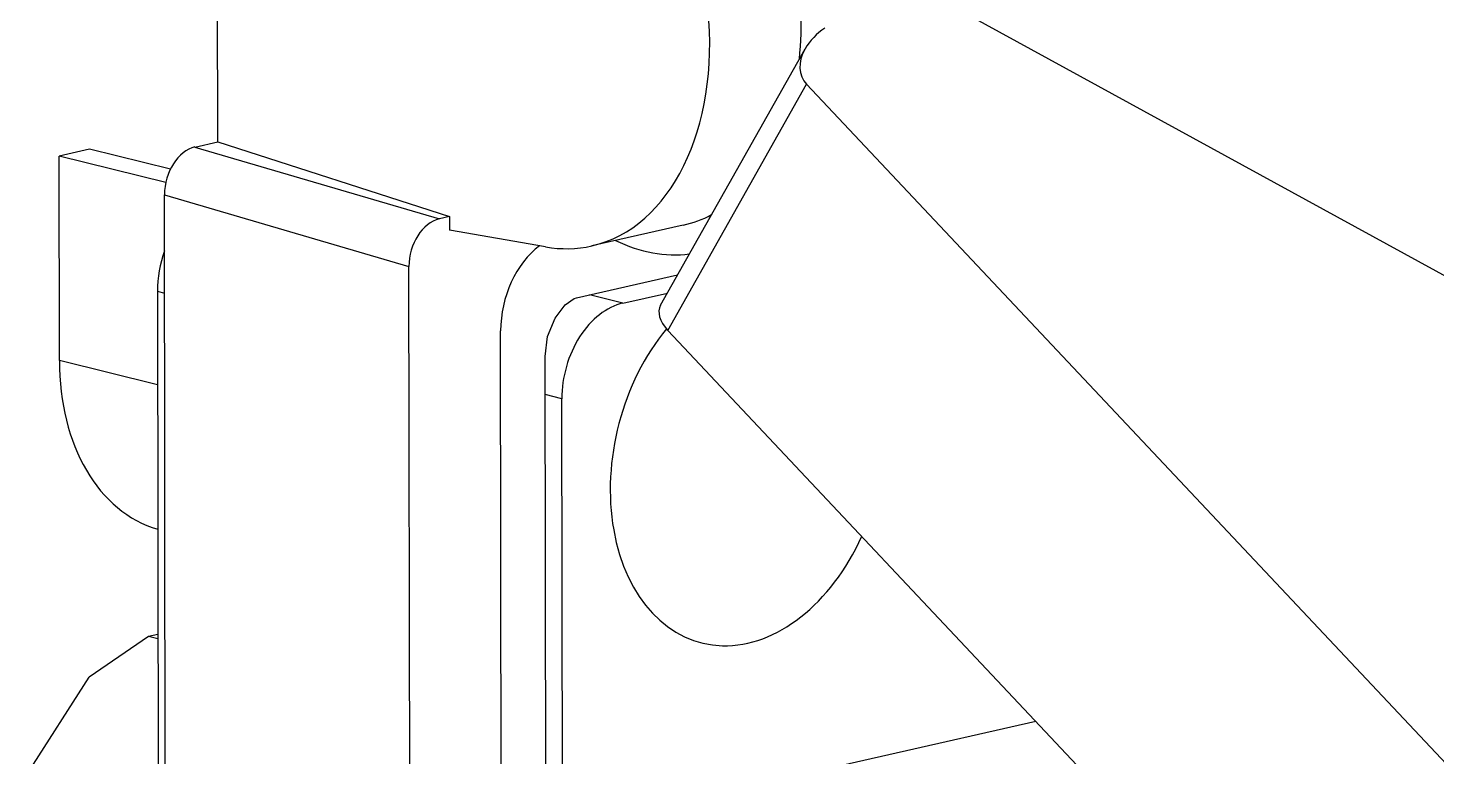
# Model space of a CAD drawing. Header units: millimetres. Extents: x -210 to 210, y -148 to 148.
# Drawn here: x 79.85 to 113.33, y -4.38 to 12.94 of the extents above; entities that cross this region are included whole.
import ezdxf

# ---------------------------------------------------------------- set-up
doc = ezdxf.new("R2010")
doc.units = ezdxf.units.MM
doc.layers.get('0').update_dxf_attribs({"lineweight": 18})

msp = doc.modelspace()

# ---------------------------------------------------------------- linework, layer by layer
at = {"color": 7, "lineweight": 30, "ltscale": 0.29145}
msp.add_line((84.36, 10.236), (84.343, 21.894), dxfattribs=at)
at = {"color": 7, "lineweight": 30, "ltscale": 0.405843}
msp.add_line((114.799, 6.351), (100.56, 14.148), dxfattribs=at)
at = {"color": 7, "lineweight": 30, "ltscale": 0.17473}
msp.add_line((94.883, 6.356), (98.315, 12.445), dxfattribs=at)
at = {"color": 7, "lineweight": 30, "ltscale": 0.167865}
msp.add_line((95.056, 5.755), (98.353, 11.605), dxfattribs=at)
at = {"color": 7, "lineweight": 30}
for p, q in [((136.632, -29.069), (98.353, 11.605)), ((83.186, -57.086), (83.091, 8.979)), ((88.995, -57.978), (88.901, 7.272)), ((82.922, 6.685), (82.999, -46.747)), ((91.165, -52.627), (91.081, 5.745)), ((133.836, -35.45), (95.056, 5.755)), ((92.218, -51.21), (92.137, 5.137)), ((92.613, -50.356), (92.535, 4.131))]:
    msp.add_line(p, q, dxfattribs=at)
at = {"color": 7, "lineweight": 30, "ltscale": 0.018599}
msp.add_line((81.312, 10.061), (80.586, 9.897), dxfattribs=at)
at = {"color": 7, "lineweight": 30, "ltscale": 0.049436}
msp.add_line((83.231, 9.584), (81.312, 10.061), dxfattribs=at)
at = {"color": 7, "lineweight": 30, "ltscale": 0.013975}
msp.add_line((83.815, 10.113), (84.36, 10.236), dxfattribs=at)
at = {"color": 7, "lineweight": 30, "ltscale": 0.151376}
for p, q in [((83.815, 10.113), (89.624, 8.406)), ((83.091, 8.979), (88.901, 7.272))]:
    msp.add_line(p, q, dxfattribs=at)
at = {"color": 7, "lineweight": 30, "ltscale": 0.144615}
msp.add_line((84.36, 10.236), (89.865, 8.46), dxfattribs=at)
at = {"color": 7, "lineweight": 30, "ltscale": 0.065329}
msp.add_line((83.122, 9.267), (80.586, 9.897), dxfattribs=at)
at = {"color": 7, "lineweight": 30, "ltscale": 0.121438}
msp.add_line((80.593, 5.04), (80.586, 9.897), dxfattribs=at)
at = {"color": 7, "lineweight": 30, "ltscale": 0.006178}
msp.add_line((89.865, 8.46), (89.624, 8.406), dxfattribs=at)
at = {"color": 7, "lineweight": 30, "ltscale": 0.008037}
msp.add_line((89.865, 8.46), (89.865, 8.139), dxfattribs=at)
at = {"color": 7, "lineweight": 30, "ltscale": 0.057863}
msp.add_line((92.145, 7.741), (89.865, 8.139), dxfattribs=at)
at = {"color": 7, "lineweight": 30, "ltscale": 0.055796}
msp.add_line((95.421, 8.255), (93.245, 7.763), dxfattribs=at)
at = {"color": 7, "lineweight": 30, "ltscale": 0.061592}
msp.add_line((92.884, 6.529), (95.287, 7.072), dxfattribs=at)
at = {"color": 7, "lineweight": 30, "ltscale": 0.004451}
msp.add_line((82.922, 6.685), (83.095, 6.642), dxfattribs=at)
at = {"color": 7, "lineweight": 30, "ltscale": 0.02039}
msp.add_line((93.983, 6.402), (93.192, 6.599), dxfattribs=at)
at = {"color": 7, "lineweight": 30, "ltscale": 0.027189}
msp.add_line((93.983, 6.402), (95.044, 6.642), dxfattribs=at)
at = {"color": 7, "lineweight": 30, "ltscale": 0.060079}
msp.add_line((82.925, 4.46), (80.593, 5.04), dxfattribs=at)
at = {"color": 7, "lineweight": 30, "ltscale": 0.010218}
msp.add_line((92.535, 4.131), (92.138, 4.229), dxfattribs=at)
at = {"color": 7, "lineweight": 30, "ltscale": 0.042755}
msp.add_line((82.713, -1.518), (81.3, -2.483), dxfattribs=at)
at = {"color": 7, "lineweight": 30, "ltscale": 0.005663}
msp.add_line((82.934, -1.468), (82.713, -1.518), dxfattribs=at)
at = {"color": 7, "lineweight": 30, "ltscale": 0.005696}
msp.add_line((82.934, -1.573), (82.713, -1.518), dxfattribs=at)
at = {"color": 7, "lineweight": 30, "ltscale": 0.067344}
msp.add_line((79.852, -4.754), (81.3, -2.483), dxfattribs=at)
at = {"color": 7, "lineweight": 30, "ltscale": 0.240259}
msp.add_line((94.422, -5.651), (103.796, -3.531), dxfattribs=at)
at = {"color": 7, "lineweight": 30}
msp.add_lwpolyline([(92.137, 5.137), (92.198, 5.608), (92.373, 6.046), (92.613, 6.362), (92.826, 6.51), (92.884, 6.529)], dxfattribs=at)
msp.add_arc((99.615, 11.672), 1.513, 123.3074, 149.2677, dxfattribs=at)
for centre, major_axis, ratio, start_param, end_param in [((94.098, 14.108), (1.323, -5.852), 0.668226, 1.093501, 2.764955), ((91.921, 13.615), (-1.323, 5.852), 0.668226, 3.14163, 5.906548), ((99.383, 12.304), (1.13, 0.556), 0.675435, 2.363172, 3.346245), ((83.818, 9.141), (-0.238, -0.972), 0.706398, 3.480666, 5.048723), ((89.627, 7.433), (-0.238, -0.972), 0.706398, 3.480666, 5.048723), ((94.098, 14.108), (1.323, -5.852), 0.668226, 0.000038, 0.178391), ((92.532, 6.074), (-0.483, -1.941), 0.705184, 3.853414, 5.053276), ((91.921, 13.615), (-1.323, 5.852), 0.668226, 2.869675, 3.14163), ((94.491, 13.468), (-1.323, 5.852), 0.668226, 2.649849, 3.079099), ((84.373, 7.013), (0.483, 1.941), 0.705184, 1.418557, 1.911683), ((93.986, 4.459), (-0.483, -1.941), 0.705184, 3.482479, 5.053276), ((95.784, 5.918), (0.914, -0.414), 0.556392, 3.092464, 4.075312), ((96.951, 2.696), (1.086, 4.367), 0.705184, 0.970831, 4.459698), ((84.221, 5.86), (1.206, 4.852), 0.705184, 1.911683, 3.116728)]:
    msp.add_ellipse(centre, major_axis=major_axis, ratio=ratio, start_param=start_param, end_param=end_param, dxfattribs=at)

doc.saveas('drawing.dxf')
